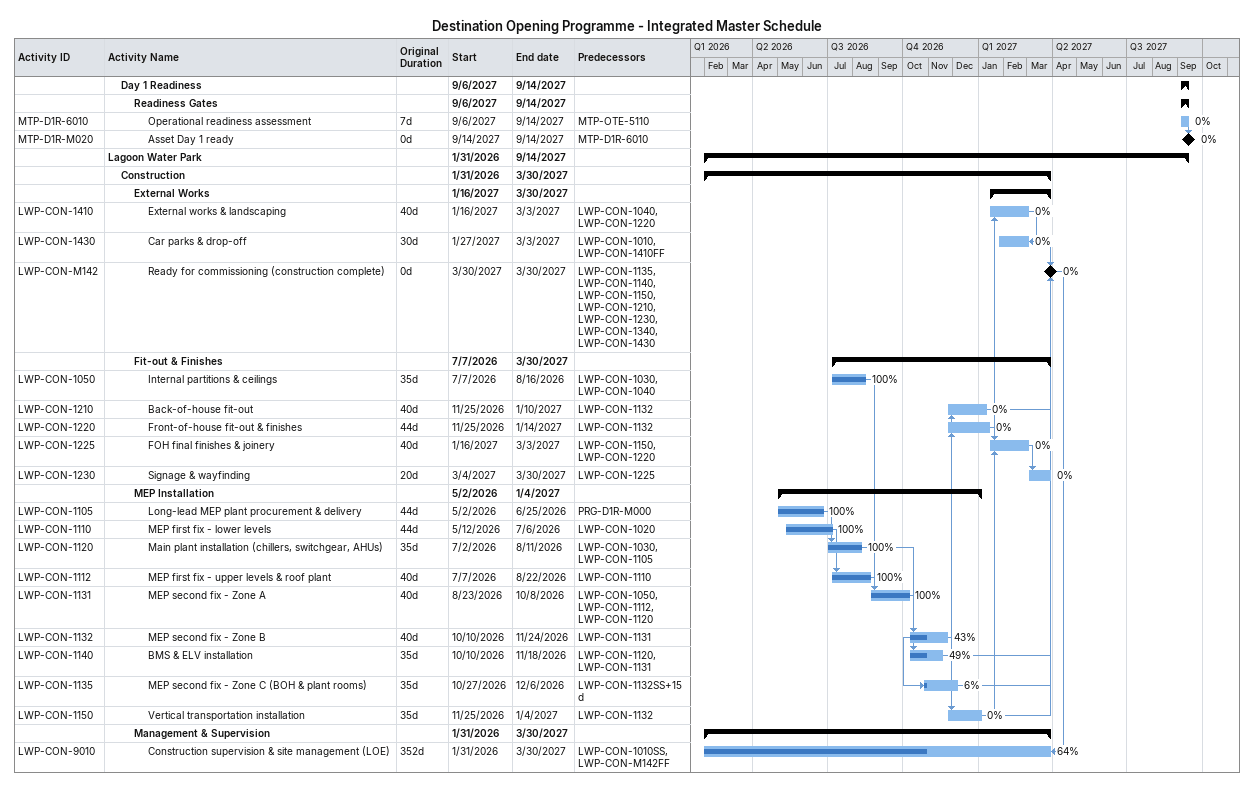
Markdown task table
Destination Opening Programme - Integrated Master Schedule

| ID | Level | Task | Original duration | Start | Finish | Predecessors | % complete |
|---|---|---|---|---|---|---|---|
|  | 2 | **Day 1 Readiness** |  | 2027-09-06 | 2027-09-14 |  |  |
|  | 3 | **Readiness Gates** |  | 2027-09-06 | 2027-09-14 |  |  |
| MTP-D1R-6010 | 4 | Operational readiness assessment | 7d | 2027-09-06 | 2027-09-14 | MTP-OTE-5110 | 0 |
| MTP-D1R-M020 | 4 | Asset Day 1 ready | 0d | 2027-09-14 | 2027-09-14 | MTP-D1R-6010 | 0 |
|  | 1 | **Lagoon Water Park** |  | 2026-01-31 | 2027-09-14 |  |  |
|  | 2 | **Construction** |  | 2026-01-31 | 2027-03-30 |  |  |
|  | 3 | **External Works** |  | 2027-01-16 | 2027-03-30 |  |  |
| LWP-CON-1410 | 4 | External works & landscaping | 40d | 2027-01-16 | 2027-03-03 | LWP-CON-1040, LWP-CON-1220 | 0 |
| LWP-CON-1430 | 4 | Car parks & drop-off | 30d | 2027-01-27 | 2027-03-03 | LWP-CON-1010, LWP-CON-1410FF | 0 |
| LWP-CON-M142 | 4 | Ready for commissioning (construction complete) | 0d | 2027-03-30 | 2027-03-30 | LWP-CON-1135, LWP-CON-1140, LWP-CON-1150, LWP-CON-1210, LWP-CON-1230, LWP-CON-1340, LWP-CON-1430 | 0 |
|  | 3 | **Fit-out & Finishes** |  | 2026-07-07 | 2027-03-30 |  |  |
| LWP-CON-1050 | 4 | Internal partitions & ceilings | 35d | 2026-07-07 | 2026-08-16 | LWP-CON-1030, LWP-CON-1040 | 100 |
| LWP-CON-1210 | 4 | Back-of-house fit-out | 40d | 2026-11-25 | 2027-01-10 | LWP-CON-1132 | 0 |
| LWP-CON-1220 | 4 | Front-of-house fit-out & finishes | 44d | 2026-11-25 | 2027-01-14 | LWP-CON-1132 | 0 |
| LWP-CON-1225 | 4 | FOH final finishes & joinery | 40d | 2027-01-16 | 2027-03-03 | LWP-CON-1150, LWP-CON-1220 | 0 |
| LWP-CON-1230 | 4 | Signage & wayfinding | 20d | 2027-03-04 | 2027-03-30 | LWP-CON-1225 | 0 |
|  | 3 | **MEP Installation** |  | 2026-05-02 | 2027-01-04 |  |  |
| LWP-CON-1105 | 4 | Long-lead MEP plant procurement & delivery | 44d | 2026-05-02 | 2026-06-25 | PRG-D1R-M000 | 100 |
| LWP-CON-1110 | 4 | MEP first fix - lower levels | 44d | 2026-05-12 | 2026-07-06 | LWP-CON-1020 | 100 |
| LWP-CON-1120 | 4 | Main plant installation (chillers, switchgear, AHUs) | 35d | 2026-07-02 | 2026-08-11 | LWP-CON-1030, LWP-CON-1105 | 100 |
| LWP-CON-1112 | 4 | MEP first fix - upper levels & roof plant | 40d | 2026-07-07 | 2026-08-22 | LWP-CON-1110 | 100 |
| LWP-CON-1131 | 4 | MEP second fix - Zone A | 40d | 2026-08-23 | 2026-10-08 | LWP-CON-1050, LWP-CON-1112, LWP-CON-1120 | 100 |
| LWP-CON-1132 | 4 | MEP second fix - Zone B | 40d | 2026-10-10 | 2026-11-24 | LWP-CON-1131 | 43 |
| LWP-CON-1140 | 4 | BMS & ELV installation | 35d | 2026-10-10 | 2026-11-18 | LWP-CON-1120, LWP-CON-1131 | 49 |
| LWP-CON-1135 | 4 | MEP second fix - Zone C (BOH & plant rooms) | 35d | 2026-10-27 | 2026-12-06 | LWP-CON-1132SS+15d | 6 |
| LWP-CON-1150 | 4 | Vertical transportation installation | 35d | 2026-11-25 | 2027-01-04 | LWP-CON-1132 | 0 |
|  | 3 | **Management & Supervision** |  | 2026-01-31 | 2027-03-30 |  |  |
| LWP-CON-9010 | 4 | Construction supervision & site management (LOE) | 352d | 2026-01-31 | 2027-03-30 | LWP-CON-1010SS, LWP-CON-M142FF | 64 |
